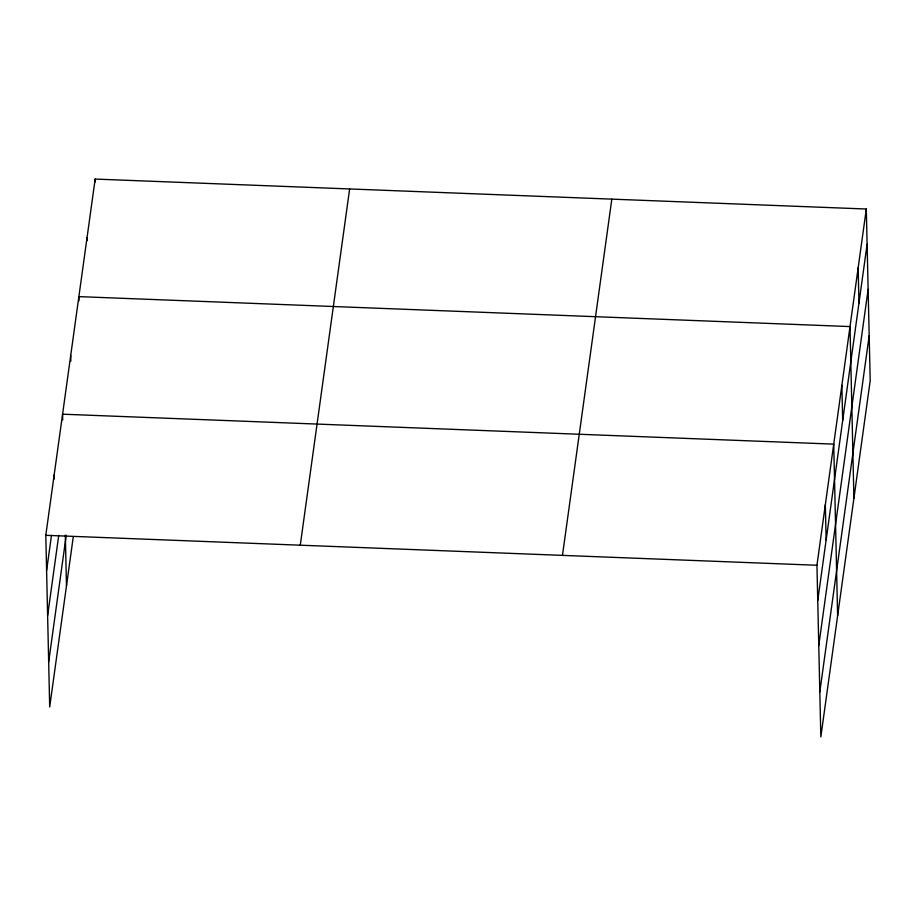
<?xml version="1.0" encoding="UTF-8"?>
<svg xmlns="http://www.w3.org/2000/svg" width="916" height="916" viewBox="0 0 916 916"><rect width="100%" height="100%" fill="white"/><g stroke="black" fill="none" stroke-linecap="round" stroke-linejoin="round"><path stroke-width="1.37" d="M73.269 536.879L49.693 706.98L45.8 535.31L95.161 179.067L866.307 209.02L870.2 380.69L820.839 736.933L816.946 565.264L866.307 209.02M46.602 570.576L51.479 535.368M47.621 615.586L58.75 535.31M48.674 661.97L66.238 535.253M300.276 545.192L349.637 188.948M562.47 555.371L611.831 199.138M817.748 600.53L867.108 244.286M818.767 645.54L868.128 289.307M819.82 691.923L869.181 335.68M45.8 535.31L816.946 565.264M858.155 267.804L858.956 303.07M853.907 498.247L850.014 326.577L78.868 296.624L78.971 300.86M841.873 385.361L842.674 420.627M837.625 615.815L833.732 444.134L62.586 414.192L62.712 419.826M825.339 504.705L826.14 539.971M95.161 179.067L95.23 181.895M87.02 237.851L87.077 240.668M70.727 355.408L70.853 361.053M65.334 535.219L66.479 585.862M54.193 474.751L54.284 478.976"/></g></svg>
